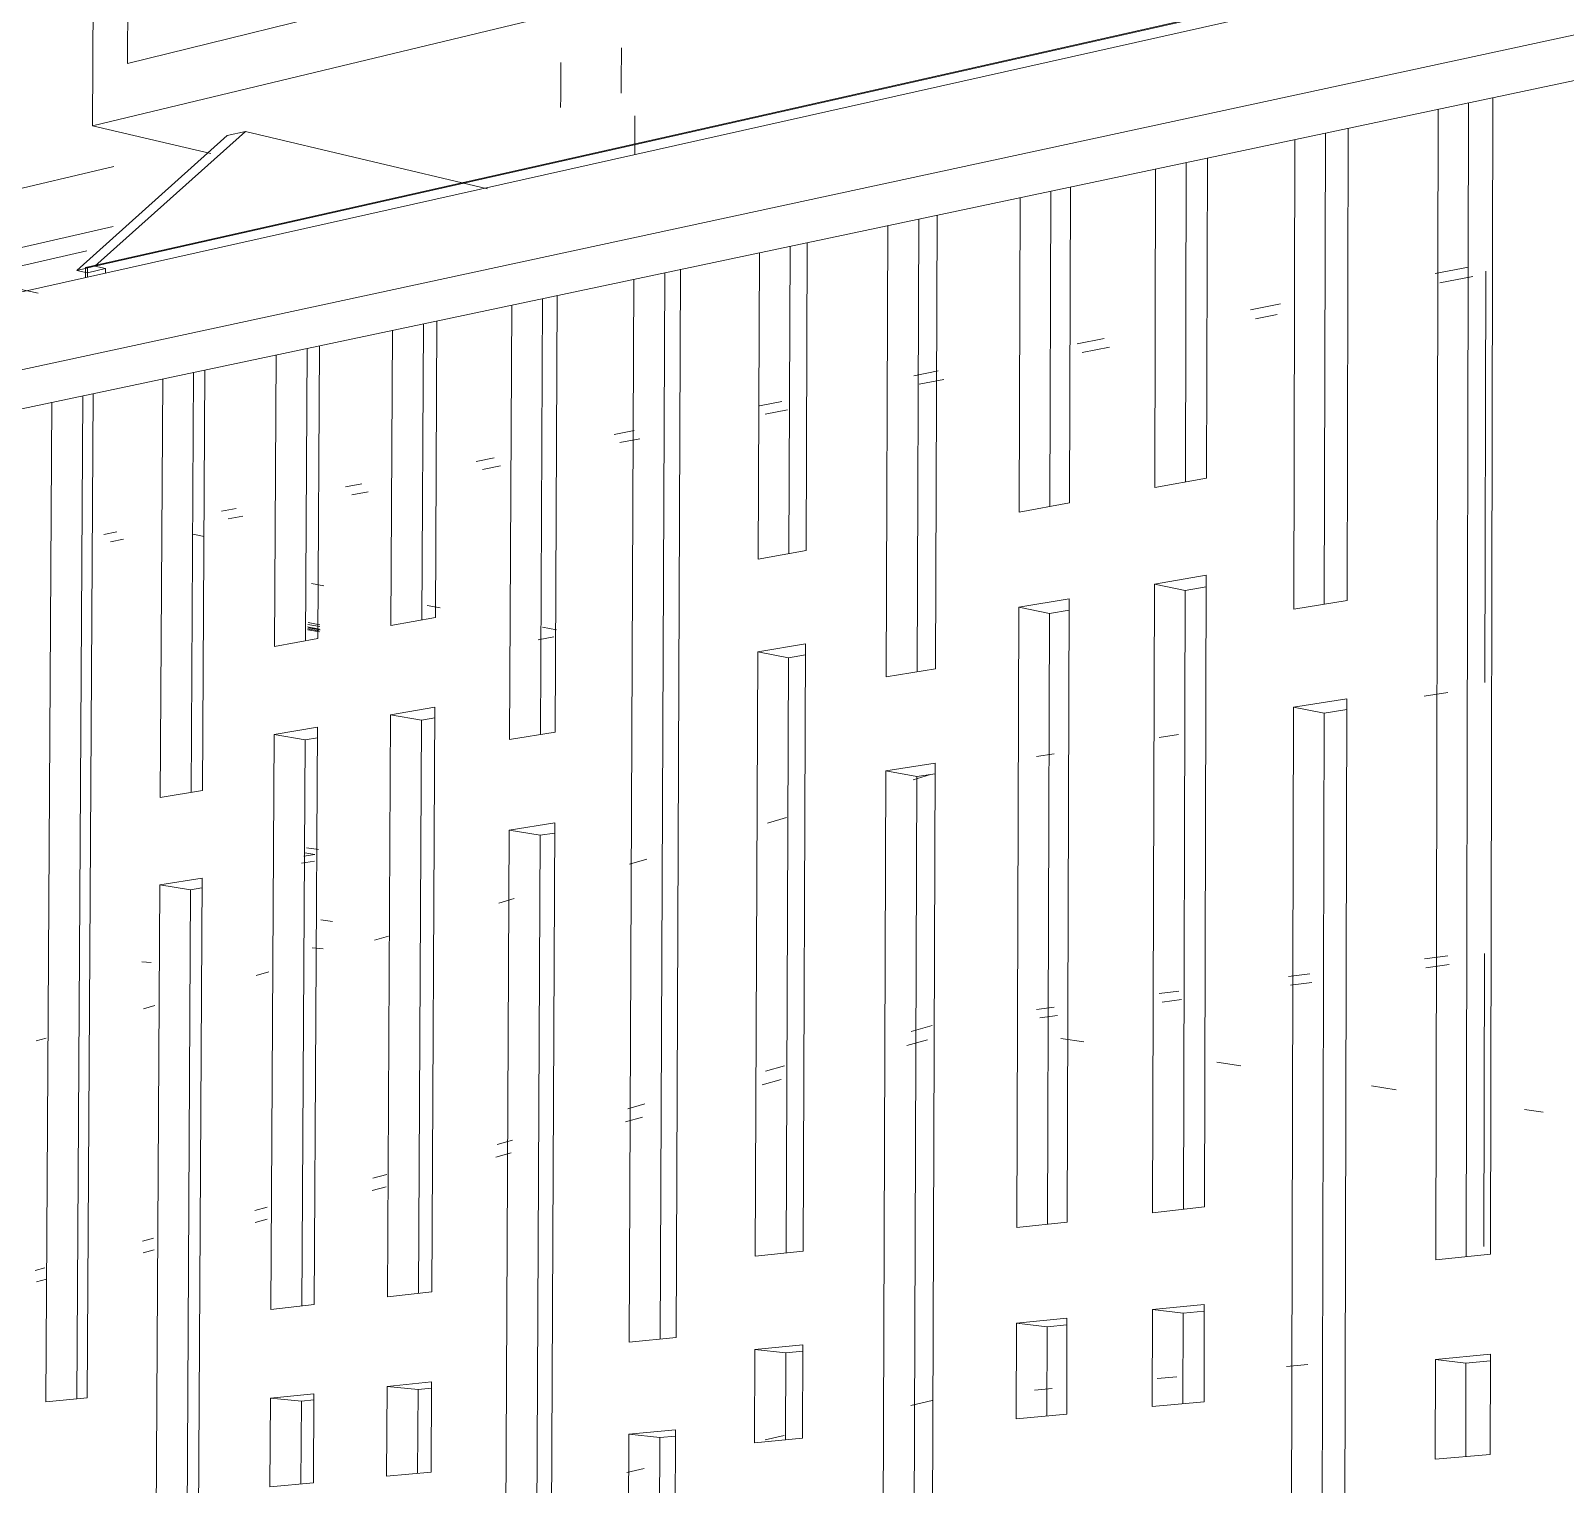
# Model space of a CAD drawing. Header units: metres. Extents: x -144 to 1000, y -717 to 29.
# Drawn here: x 10.732 to 12.946, y -562.892 to -560.797 of the extents above; entities that cross this region are included whole.
import ezdxf

# ---------------------------------------------------------------- set-up
doc = ezdxf.new("R2010")
doc.units = ezdxf.units.M
for name, color, linetype, lineweight in [('A-FLOR', 2, 'Continuous', 9), ('A-FLOR-HRAL', 1, 'Continuous', 9), ('A-WALL', 4, 'Continuous', 9), ('S-BEAM', 1, 'Continuous', 9), ('S-COLS', 7, 'Continuous', 9)]:
    doc.layers.add(name, color=color, linetype=linetype, lineweight=lineweight)

msp = doc.modelspace()

# ---------------------------------------------------------------- linework, layer by layer
at = {"layer": 'A-FLOR', "lineweight": 9}
for p, q in [((10.3586, -561.1089), (10.8524, -560.9926)), ((11.1374, -561.5935), (11.1553, -561.5969)), ((11.304, -561.6251), (11.323, -561.6287)), ((11.4706, -561.6567), (11.4907, -561.6605)), ((11.487, -561.6707), (11.4643, -561.6747)), ((11.1509, -562.0785), (11.1677, -562.0811)), ((11.1382, -562.1187), (11.1543, -562.1202)), ((10.8924, -562.1389), (10.9061, -562.1402)), ((12.7782, -562.1431), (12.778, -562.1431)), ((12.5799, -562.1689), (12.5798, -562.1689)), ((12.3919, -562.1933), (12.3918, -562.1933)), ((12.2133, -562.2166), (12.2133, -562.2166)), ((11.9957, -562.2596), (12.0259, -562.2514)), ((12.2179, -562.2494), (12.2512, -562.2545)), ((12.4431, -562.2838), (12.4776, -562.2891)), ((11.7874, -562.3162), (11.8147, -562.3088)), ((12.6661, -562.318), (12.7017, -562.3234)), ((11.5901, -562.3697), (11.6146, -562.3631)), ((12.8867, -562.3517), (12.9134, -562.3558))]:
    msp.add_line(p, q, dxfattribs=at)
at = {"layer": 'A-FLOR-HRAL'}
for p, q in [((13.7341, -560.4801), (10.8115, -561.1381)), ((10.8115, -561.1527), (10.8115, -561.1381)), ((11.1316, -561.6561), (11.1486, -561.6592)), ((11.1491, -561.6557), (11.1321, -561.6525))]:
    msp.add_line(p, q, dxfattribs=at)
at = {"layer": 'A-FLOR-HRAL', "color": 253, "true_color": 0x9c9c9c}
for p, q in [((10.8142, -561.1386), (13.7333, -560.4817)), ((10.8115, -561.1381), (10.8142, -561.1386)), ((10.8142, -561.1386), (10.8141, -561.1521))]:
    msp.add_line(p, q, dxfattribs=at)
at = {"layer": 'A-WALL', "lineweight": 9}
for p, q in [((10.9215, -552.4992), (10.8718, -560.8438)), ((10.8215, -560.9336), (10.8724, -552.5419)), ((14.0381, -560.4298), (8.2708, -561.7219)), ((12.021, -560.5609), (10.8718, -560.8438)), ((8.3171, -561.803), (13.9274, -560.5937)), ((12.08, -560.6311), (10.8215, -560.9336)), ((8.4473, -561.8217), (13.1412, -560.83)), ((12.8058, -560.9006), (12.8026, -562.564)), ((12.8408, -560.8931), (12.8377, -562.5605)), ((11.6037, -560.9193), (11.6034, -560.975)), ((12.7586, -562.5686), (12.762, -560.9098)), ((10.7987, -561.1421), (11.0158, -560.9479)), ((10.9921, -560.9735), (10.8215, -560.9336)), ((11.0419, -560.9417), (10.8249, -561.1362)), ((11.0158, -560.9479), (11.0419, -560.9417)), ((11.391, -561.0244), (11.0419, -560.9417)), ((12.5996, -560.9444), (12.598, -561.6233)), ((12.6323, -560.9374), (12.6308, -561.6179)), ((12.5539, -561.6306), (12.5556, -560.9536)), ((12.3534, -561.4553), (12.3547, -560.9961)), ((12.3989, -560.9868), (12.3976, -561.4474)), ((12.4294, -560.9803), (12.4282, -561.4419)), ((12.1577, -561.4906), (12.1592, -561.0374)), ((12.2034, -561.0281), (12.202, -561.4826)), ((12.2319, -561.0221), (12.2305, -561.4775)), ((12.0396, -561.0627), (12.0373, -561.7165)), ((11.9663, -561.7283), (11.9687, -561.0776)), ((12.0131, -561.0683), (12.0108, -561.7209)), ((11.8522, -561.1023), (11.8505, -561.546)), ((11.7814, -561.5585), (11.7832, -561.1169)), ((11.8276, -561.1075), (11.8259, -561.5504)), ((10.814, -561.1455), (10.7987, -561.1421)), ((11.6469, -561.1455), (11.6402, -562.683)), ((11.6696, -561.1406), (11.663, -562.6807)), ((12.7577, -561.1468), (12.8058, -561.1374)), ((12.8124, -561.1508), (12.7644, -561.1601)), ((11.5955, -562.6876), (11.6023, -561.1549)), ((11.423, -561.8186), (11.426, -561.1923)), ((11.4706, -561.1829), (11.4676, -561.8111)), ((11.4916, -561.1784), (11.4887, -561.8077)), ((12.4916, -561.1989), (12.535, -561.1904)), ((11.3181, -561.2151), (11.3159, -561.6424)), ((12.5301, -561.2058), (12.4987, -561.2119)), ((11.2519, -561.6539), (11.2541, -561.2286)), ((11.2987, -561.2192), (11.2965, -561.6459)), ((11.131, -561.2547), (11.1287, -561.6761)), ((11.1488, -561.2509), (11.1465, -561.6729)), ((12.2414, -561.2479), (12.2806, -561.2402)), ((12.2881, -561.2529), (12.2489, -561.2605)), ((11.0841, -561.6842), (11.0864, -561.2641)), ((10.9192, -561.9023), (10.9227, -561.2986)), ((10.9673, -561.2892), (10.9638, -561.8949)), ((10.9836, -561.2858), (10.9801, -561.8922)), ((12.0058, -561.294), (12.0412, -561.2871)), ((12.0491, -561.2995), (12.0137, -561.3063)), ((10.8076, -561.3228), (10.7987, -562.769)), ((10.8224, -561.3197), (10.8136, -562.7675)), ((10.754, -562.7736), (10.7629, -561.3322)), ((11.7836, -561.3375), (11.8155, -561.3313)), ((11.8237, -561.3434), (11.7918, -561.3496)), ((11.5736, -561.3786), (11.6024, -561.373)), ((11.6109, -561.3848), (11.5821, -561.3904)), ((11.3748, -561.4175), (11.4008, -561.4124)), ((11.4097, -561.424), (11.3837, -561.4291)), ((11.1865, -561.4544), (11.2097, -561.4498)), ((11.2189, -561.4612), (11.1956, -561.4657)), ((12.4282, -561.4419), (12.3534, -561.4553)), ((12.2305, -561.4775), (12.1577, -561.4906)), ((11.0077, -561.4894), (11.0288, -561.4853)), ((11.0381, -561.4964), (11.017, -561.5005)), ((10.8378, -561.5227), (10.8567, -561.519)), ((10.8663, -561.5299), (10.8474, -561.5336)), ((11.8505, -561.546), (11.7814, -561.5585)), ((12.353, -561.5945), (12.4278, -561.5817)), ((12.4278, -561.5817), (12.4253, -562.4925)), ((12.1573, -561.6279), (12.2301, -561.6155)), ((12.2301, -561.6155), (12.2272, -562.5142)), ((12.3504, -562.5007), (12.353, -561.5945)), ((12.353, -561.5945), (12.3971, -561.6037)), ((12.3971, -561.6037), (12.3947, -562.4958)), ((12.4277, -561.5985), (12.3971, -561.6037)), ((12.1543, -562.5222), (12.1573, -561.6279)), ((12.1573, -561.6279), (12.2015, -561.6369)), ((12.2015, -561.6369), (12.1987, -562.5173)), ((12.2299, -561.6321), (12.2015, -561.6369)), ((12.6308, -561.6179), (12.5539, -561.6306)), ((11.1483, -561.6619), (11.1313, -561.6588)), ((11.1489, -561.6633), (11.1319, -561.6602)), ((11.1324, -561.6498), (11.1494, -561.653)), ((11.1327, -561.6573), (11.1498, -561.6604)), ((11.3159, -561.6424), (11.2519, -561.6539)), ((11.1465, -561.6729), (11.0841, -561.6842)), ((11.7808, -561.6922), (11.8499, -561.6804)), ((11.8499, -561.6804), (11.8465, -562.556)), ((11.7773, -562.5636), (11.7808, -561.6922)), ((11.7808, -561.6922), (11.8253, -561.7008)), ((11.8253, -561.7008), (11.8219, -562.5587)), ((11.8498, -561.6966), (11.8253, -561.7008)), ((12.0373, -561.7165), (11.9663, -561.7283)), ((12.5536, -561.7718), (12.6304, -561.7597)), ((12.6304, -561.7597), (12.6268, -563.3534)), ((12.7759, -561.7507), (12.742, -561.756)), ((11.2469, -562.6218), (11.2512, -561.7827)), ((11.2512, -561.7827), (11.3153, -561.7718)), ((11.2512, -561.7827), (11.2958, -561.7906)), ((11.2958, -561.7906), (11.2916, -562.6168)), ((11.3151, -561.7874), (11.2958, -561.7906)), ((11.3153, -561.7718), (11.311, -562.6147)), ((12.5497, -563.3574), (12.5536, -561.7718)), ((12.5536, -561.7718), (12.5976, -561.7804)), ((12.5976, -561.7804), (12.5939, -563.3551)), ((12.6303, -561.7753), (12.5976, -561.7804)), ((11.0788, -562.6402), (11.0834, -561.8114)), ((11.0834, -561.8114), (11.1458, -561.8008)), ((11.0834, -561.8114), (11.1279, -561.8191)), ((11.1458, -561.8008), (11.1413, -562.6333)), ((11.4887, -561.8077), (11.423, -561.8186)), ((12.3877, -561.8113), (12.3597, -561.8156)), ((11.1279, -561.8191), (11.1235, -562.6353)), ((11.1457, -561.8161), (11.1279, -561.8191)), ((11.9658, -561.8639), (12.0368, -561.8528)), ((12.0368, -561.8528), (12.0314, -563.3839)), ((12.2083, -561.8392), (12.1828, -561.8432)), ((11.9603, -563.3875), (11.9658, -561.8639)), ((11.9658, -561.8639), (12.0102, -561.8719)), ((12.0102, -561.8719), (12.0048, -563.3852)), ((12.0298, -561.8691), (12.005, -561.8765)), ((12.0366, -561.8678), (12.0102, -561.8719)), ((10.9801, -561.8922), (10.9192, -561.9023)), ((11.4224, -561.9491), (11.4881, -561.9388)), ((11.4881, -561.9388), (11.4812, -563.412)), ((11.8225, -561.9309), (11.795, -561.9391)), ((11.4154, -563.4154), (11.4224, -561.9491)), ((11.4224, -561.9491), (11.467, -561.9565)), ((11.467, -561.9565), (11.4601, -563.4131)), ((11.4879, -561.9533), (11.467, -561.9565)), ((11.1262, -561.9869), (11.1421, -561.9844)), ((11.1421, -561.9844), (11.1277, -561.9821)), ((11.1302, -561.9746), (11.1473, -561.9773)), ((11.6209, -561.9909), (11.5961, -561.9983)), ((11.123, -561.9969), (11.1417, -561.9939)), ((10.9102, -563.4412), (10.9184, -562.0281)), ((10.9184, -562.0281), (10.9794, -562.0186)), ((10.9184, -562.0281), (10.963, -562.035)), ((10.963, -562.035), (10.9549, -563.4389)), ((10.9793, -562.0325), (10.963, -562.035)), ((10.9794, -562.0186), (10.9713, -563.4381)), ((11.4296, -562.0479), (11.4074, -562.0545)), ((11.2481, -562.1019), (11.2281, -562.1079)), ((12.7423, -562.1347), (12.7762, -562.1302)), ((12.778, -562.1431), (12.7443, -562.1475)), ((11.0755, -562.1533), (11.0576, -562.1586)), ((12.5461, -562.1604), (12.5769, -562.1563)), ((12.5798, -562.1689), (12.5491, -562.1729)), ((12.3599, -562.1848), (12.388, -562.1811)), ((10.9112, -562.2022), (10.8952, -562.207)), ((12.1831, -562.2079), (12.2086, -562.2046)), ((12.3918, -562.1933), (12.3639, -562.197)), ((12.0019, -562.2393), (12.0324, -562.231)), ((12.2133, -562.2166), (12.1879, -562.2199)), ((10.7546, -562.2489), (10.7404, -562.2531)), ((12.0259, -562.2514), (11.9957, -562.2596)), ((11.7921, -562.2965), (11.8196, -562.289)), ((11.8147, -562.3088), (11.7874, -562.3162)), ((11.5934, -562.3508), (11.6181, -562.344)), ((11.6147, -562.3631), (11.5901, -562.3698)), ((11.4049, -562.4022), (11.4271, -562.3961)), ((11.425, -562.4146), (11.4029, -562.4206)), ((11.2258, -562.4511), (11.2458, -562.4456)), ((11.2448, -562.4635), (11.225, -562.4689)), ((11.0557, -562.4975), (11.0734, -562.4927)), ((12.4253, -562.4925), (12.3504, -562.5007)), ((11.0735, -562.5101), (11.0561, -562.5148)), ((12.2272, -562.5142), (12.1543, -562.5222)), ((10.8933, -562.5418), (10.9092, -562.5374)), ((10.9104, -562.5544), (10.8946, -562.5587)), ((11.8465, -562.556), (11.7773, -562.5636)), ((12.8377, -562.5605), (12.7586, -562.5686)), ((10.7386, -562.584), (10.7528, -562.5801)), ((10.755, -562.5966), (10.7408, -562.6004)), ((11.1413, -562.6333), (11.0788, -562.6402)), ((11.311, -562.6147), (11.2469, -562.6218)), ((12.35, -562.6404), (12.4249, -562.6329)), ((12.4249, -562.6329), (12.4246, -562.7734)), ((12.1539, -562.6601), (12.2268, -562.6528)), ((12.2268, -562.6528), (12.2264, -562.7914)), ((12.3496, -562.7802), (12.35, -562.6404)), ((12.35, -562.6404), (12.3943, -562.6458)), ((12.3943, -562.6458), (12.3939, -562.7762)), ((12.4248, -562.6428), (12.3943, -562.6458)), ((12.1534, -562.7981), (12.1539, -562.6601)), ((12.1539, -562.6601), (12.1982, -562.6654)), ((12.1982, -562.6654), (12.1978, -562.794)), ((12.2267, -562.6625), (12.1982, -562.6654)), ((11.663, -562.6807), (11.5955, -562.6876)), ((11.7762, -562.8323), (11.7768, -562.6979)), ((11.7768, -562.6979), (11.846, -562.691)), ((11.7768, -562.6979), (11.8213, -562.7029)), ((11.8459, -562.7005), (11.8213, -562.7029)), ((11.846, -562.691), (11.8455, -562.826)), ((11.8213, -562.7029), (11.8208, -562.8283)), ((12.5743, -562.7196), (12.5434, -562.7225)), ((12.758, -562.8559), (12.7583, -562.7122)), ((12.7583, -562.7122), (12.8375, -562.7049)), ((12.7583, -562.7122), (12.8023, -562.7175)), ((12.8023, -562.7175), (12.802, -562.8523)), ((12.8374, -562.7143), (12.8023, -562.7175)), ((12.8375, -562.7049), (12.8372, -562.8493)), ((11.2462, -562.7511), (11.3104, -562.7447)), ((11.3104, -562.7447), (11.3097, -562.8747)), ((12.3851, -562.7373), (12.357, -562.7399)), ((11.0781, -562.768), (11.1407, -562.7617)), ((11.1407, -562.7617), (11.14, -562.8901)), ((11.2456, -562.8805), (11.2462, -562.7511)), ((11.2462, -562.7511), (11.2909, -562.7557)), ((11.2909, -562.7557), (11.2903, -562.8765)), ((11.3103, -562.7538), (11.2909, -562.7557)), ((12.2054, -562.7541), (12.1798, -562.7565)), ((10.8136, -562.7675), (10.754, -562.7736)), ((11.0774, -562.8958), (11.0781, -562.768)), ((11.0781, -562.768), (11.1228, -562.7725)), ((11.1228, -562.7725), (11.1221, -562.8917)), ((11.1406, -562.7707), (11.1228, -562.7725)), ((12.0323, -562.7716), (12.0018, -562.7788)), ((12.4246, -562.7734), (12.3496, -562.7802)), ((12.2264, -562.7914), (12.1534, -562.7981)), ((11.5944, -562.953), (11.595, -562.8202)), ((11.595, -562.8202), (11.6624, -562.814)), ((11.595, -562.8202), (11.6396, -562.8248)), ((11.6396, -562.8248), (11.639, -562.9493)), ((11.6623, -562.8227), (11.6396, -562.8248)), ((11.6624, -562.814), (11.6619, -562.9474)), ((11.8455, -562.826), (11.7762, -562.8323)), ((11.8189, -562.8219), (11.7914, -562.8284)), ((12.8372, -562.8493), (12.758, -562.8559)), ((11.3097, -562.8747), (11.2456, -562.8805)), ((11.6169, -562.8695), (11.5921, -562.8754)), ((11.14, -562.8901), (11.0774, -562.8958))]:
    msp.add_line(p, q, dxfattribs=at)
at = {"layer": 'A-WALL', "color": 253, "lineweight": 9, "true_color": 0x9c9c9c}
for p, q in [((10.8249, -561.1362), (10.7987, -561.1421)), ((10.8402, -561.1396), (10.814, -561.1455)), ((10.814, -561.1521), (10.814, -561.1455)), ((10.8249, -561.1362), (10.8402, -561.1396)), ((10.8402, -561.1396), (10.8401, -561.1462))]:
    msp.add_line(p, q, dxfattribs=at)
at = {"layer": 'S-BEAM', "lineweight": 9}
for p, q in [((10.8514, -561.0789), (10.3683, -561.1894)), ((10.8134, -561.1141), (10.4274, -561.2017)), ((10.7431, -561.175), (10.6516, -561.1554))]:
    msp.add_line(p, q, dxfattribs=at)
at = {"layer": 'S-COLS', "lineweight": 9}
for p, q in [((11.5841, -560.8713), (11.5843, -560.8213)), ((11.4967, -560.8921), (11.4969, -560.8424)), ((12.8296, -561.7362), (12.8307, -561.1431)), ((10.9662, -561.5226), (10.9824, -561.5257)), ((12.8281, -562.5495), (12.8289, -562.1271))]:
    msp.add_line(p, q, dxfattribs=at)
at = {"layer": 'S-COLS', "color": 253, "lineweight": 9, "true_color": 0x9c9c9c}
for p, q in [((11.584, -560.8868), (11.5841, -560.8713)), ((11.4966, -560.9075), (11.4967, -560.8921))]:
    msp.add_line(p, q, dxfattribs=at)

doc.saveas('drawing.dxf')
